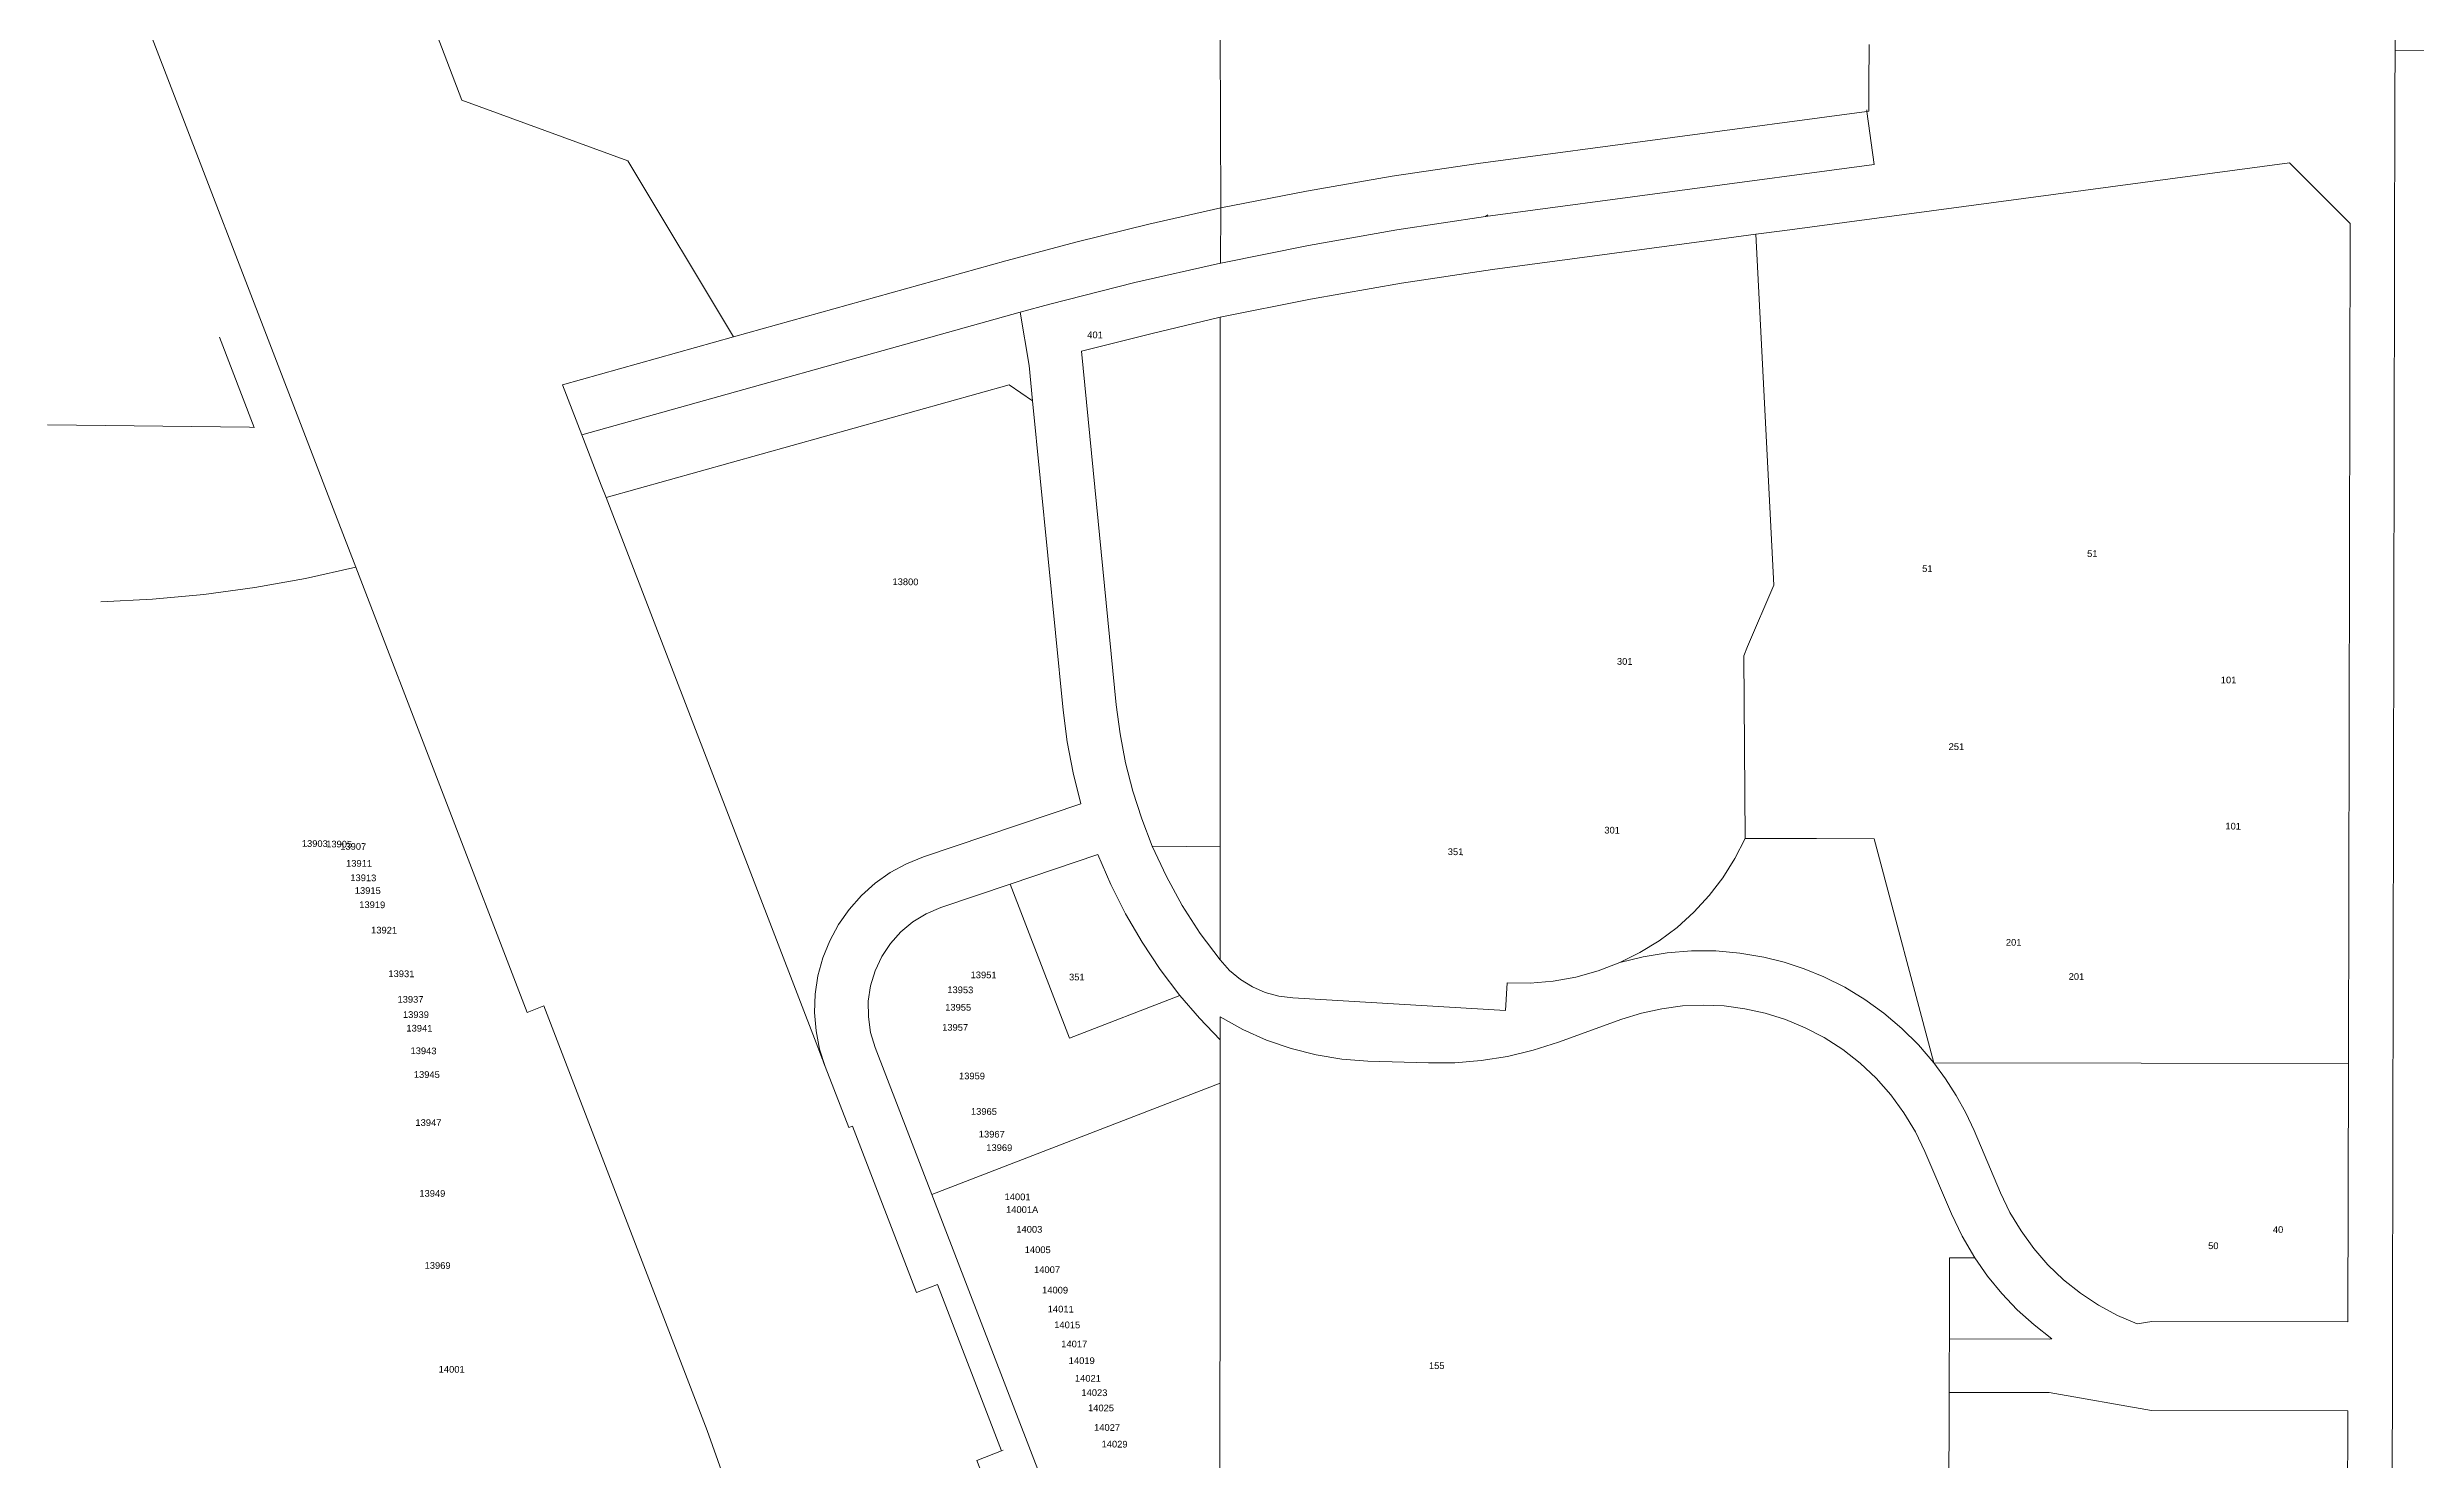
# Model space of a CAD drawing. Header units: feet. Extents: x 2808417 to 2820762, y 948624 to 970780.
# Drawn here: x 2809672 to 2812329, y 966613 to 968198 of the extents above; entities that cross this region are included whole.
import ezdxf
from ezdxf.enums import TextEntityAlignment as Align

# ---------------------------------------------------------------- set-up
doc = ezdxf.new("R2010")
doc.units = ezdxf.units.FT
doc.header["$LTSCALE"] = 0.015
doc.header["$MEASUREMENT"] = 0
doc.layers.add('Dakota County Addresses', color=7, linetype='Continuous')
doc.layers.add('Dakota County Parcels', color=7, linetype='Continuous')
doc.styles.add('Dimensions 100', font='arial.ttf')

# ---------------------------------------------------------------- blocks, each defined once
blk = doc.blocks.new('ACMAP_ANN_TEMPLATE_Dakota County Addresses')
at = {"layer": 'Dakota County Addresses', "style": 'Dimensions 100'}
blk.add_attdef('DakotaCountyAddress', text='', height=50, dxfattribs=at).set_placement((0, 0), align=Align.CENTER)

msp = doc.modelspace()

# ---------------------------------------------------------------- linework, layer by layer
at = {"layer": 'Dakota County Parcels', "lineweight": 5}
for p, q in [((2812305.1, 968194.3), (2812306.3, 968603)), ((2809784.2, 968222.9), (2809958.2, 967771.4)), ((2810106.3, 968219.2), (2810137.2, 968139)), ((2810988.4, 968018.1), (2810987.7, 968209.5)), ((2810137.2, 968139), (2810323.2, 968070.8)), ((2810323.2, 968070.8), (2810441.7, 967873.4)), ((2811285, 968008.4), (2811720.9, 968066.8)), ((2812186.9, 968068.8), (2812254.7, 968000.7)), ((2810988, 967956.2), (2810988.4, 968018.1)), ((2811285, 968008.4), (2811287.8, 968010.4)), ((2811608.6, 967595.2), (2811588.1, 967988.5)), ((2812252.9, 967058.6), (2812254.7, 968000.7)), ((2810441.7, 967873.4), (2810747.2, 967958.8)), ((2810271.7, 967763.5), (2810763.4, 967901.1)), ((2810773.3, 967841.5), (2810763.4, 967901.1)), ((2810987.7, 967301.5), (2810987.6, 967895.5)), ((2809865.3, 967873.3), (2809904.3, 967772)), ((2810250.1, 967819.8), (2810441.7, 967873.4)), ((2810773.3, 967841.5), (2810777.2, 967801.7)), ((2810832, 967857.6), (2810871.1, 967460.8)), ((2810298.8, 967693.2), (2810750.9, 967819.7)), ((2810777.2, 967801.7), (2810750.9, 967819.7)), ((2810777.2, 967801.7), (2810811.4, 967455)), ((2809672.3, 967774.7), (2809898.9, 967772.1)), ((2809898.9, 967772.1), (2809904.3, 967772)), ((2809958.2, 967771.4), (2809969.1, 967742.4)), ((2810018.1, 967615.2), (2810210.3, 967116.1)), ((2811576.2, 967311), (2811574.7, 967515.8)), ((2810655, 967290.4), (2810831.2, 967349.9)), ((2811721.1, 967310.7), (2811787.9, 967059.5)), ((2810751.9, 967259.8), (2810850.4, 967293.1)), ((2810911.4, 967302.4), (2810987.7, 967301.5)), ((2810987.6, 967174.8), (2810987.7, 967301.5)), ((2810674.2, 967233.6), (2810751.9, 967259.8)), ((2810751.9, 967259.8), (2810818.4, 967087.2)), ((2810818.4, 967087.2), (2810942.5, 967135)), ((2811069.1, 967132.3), (2811307.5, 967118.3)), ((2811307.5, 967118.3), (2811309.3, 967149.3)), ((2810210.3, 967116.1), (2810229, 967123.3)), ((2810229, 967123.3), (2810412.2, 966647.4)), ((2810987.7, 967085.2), (2810987.5, 967111.1)), ((2811366.8, 967082.6), (2811437.9, 967108.3)), ((2810536.3, 967076.9), (2810537.4, 967073.9)), ((2810537.4, 967073.9), (2810538.6, 967071)), ((2810538.6, 967071), (2810539.7, 967068.1)), ((2810600.7, 967076.8), (2810664.1, 966912)), ((2810987.6, 967036.7), (2810987.7, 967085.2)), ((2810539.7, 967068.1), (2810540.8, 967065.2)), ((2810540.8, 967065.2), (2810541.9, 967062.3)), ((2810541.9, 967062.3), (2810543.1, 967059.3)), ((2810543.1, 967059.3), (2810544.7, 967055.2)), ((2810544.7, 967055.2), (2810571, 966986.9)), ((2811153, 967061.4), (2811221.1, 967059.4)), ((2811787.9, 967059.5), (2812252.9, 967058.6)), ((2812252.3, 966769.1), (2812252.9, 967058.6)), ((2810664.1, 966912), (2810987.6, 967036.7)), ((2810987.5, 966891.6), (2810987.6, 967036.7)), ((2810571, 966986.9), (2810575.2, 966988.5)), ((2810575.2, 966988.5), (2810647.1, 966801.9)), ((2811833.1, 966983.5), (2811862.8, 966913.7)), ((2811777.9, 966960), (2811807.6, 966890.2)), ((2810664.1, 966912), (2810814.6, 966521.6)), ((2810987.5, 966891.6), (2810987.1, 966451.8)), ((2811805.3, 966750), (2811805.5, 966840.9)), ((2811805.5, 966840.9), (2811833.7, 966840.8)), ((2810647.1, 966801.9), (2810670.4, 966810.9)), ((2810670.4, 966810.9), (2810742.3, 966624.3)), ((2812032.3, 966769.5), (2812016, 966766.7)), ((2812252.3, 966769.1), (2812032.3, 966769.5)), ((2811805.2, 966720), (2811805.3, 966750)), ((2811805.3, 966750), (2811917.3, 966749.7)), ((2811920.3, 966750.2), (2811917.3, 966749.7)), ((2811805.2, 966690), (2811805.2, 966720)), ((2811804.6, 966442.9), (2811805.2, 966690)), ((2811805.2, 966690), (2811917.1, 966689.8)), ((2811917.1, 966689.8), (2812032.1, 966669.6)), ((2810412.2, 966647.4), (2810481.7, 966452.2)), ((2812032.1, 966669.6), (2812252.1, 966669.1)), ((2812251.6, 966438), (2812252.1, 966669.1)), ((2810714.8, 966613.7), (2810742.3, 966624.3)), ((2810742.3, 966624.3), (2810744.1, 966625.2)), ((2810714.8, 966613.7), (2810754.5, 966510.7))]:
    msp.add_line(p, q, dxfattribs=at)
for points in [[(2811715, 968126.6), (2811715.1, 968156.2), (2811715.2, 968201.3)], [(2812305.1, 968194.3), (2812305, 968145.1), (2812302.3, 966769), (2812302.2, 966719.1), (2812301.6, 966437.5), (2812301.2, 966229.5)], [(2812305.1, 968194.3), (2812305.1, 968194.3), (2812355.1, 968194.9)], [(2811277, 968067.8), (2811712.9, 968126.3), (2811715, 968126.6)], [(2811720.9, 968066.8), (2811712.9, 968126.3), (2811712.6, 968128.1)], [(2811277, 968067.8), (2811180.4, 968053.6), (2811084.2, 968037), (2810988.4, 968018.1)], [(2811588.1, 967988.5), (2811620.9, 967992.9), (2812186.9, 968068.8)], [(2810988.4, 968018.1), (2810907.6, 968000), (2810827.2, 967980.2), (2810747.2, 967958.8)], [(2810988, 967956.2), (2810988.4, 967956.3), (2811086.8, 967976.1), (2811185.7, 967993.4), (2811285, 968008.4)], [(2811293, 967948.9), (2811555.3, 967984.1), (2811588.1, 967988.5)], [(2810763.4, 967901.1), (2810796.6, 967910.1), (2810892, 967934.4), (2810988, 967956.2)], [(2811293, 967948.9), (2811190.8, 967933.6), (2811089, 967915.8), (2810987.6, 967895.5)], [(2810987.6, 967895.5), (2810909.7, 967877), (2810832, 967857.6)], [(2810250.1, 967819.8), (2810271.7, 967763.5), (2810293.4, 967707.3)], [(2809969.1, 967742.4), (2809990.9, 967685.9), (2810018.1, 967615.2)], [(2810293.4, 967707.3), (2810298.8, 967693.2), (2810536.3, 967076.9)], [(2809732.4, 967576.3), (2809790.1, 967579.3), (2809847.6, 967584.7), (2809904.9, 967592.5), (2809961.7, 967602.7), (2810018.1, 967615.2)], [(2811574.7, 967515.8), (2811579.1, 967526.3), (2811608.6, 967595.2)], [(2810811.4, 967455), (2810815.9, 967419.6), (2810822.6, 967384.5), (2810831.2, 967349.9)], [(2810871.1, 967460.8), (2810875.3, 967428.3), (2810881.5, 967396), (2810889.6, 967364.2), (2810899.6, 967333), (2810911.4, 967302.4)], [(2811435.7, 967171.9), (2811458.3, 967183.1), (2811479.9, 967196.3), (2811500.1, 967211.4), (2811518.8, 967228.4), (2811536, 967247), (2811551.3, 967267.1), (2811564.7, 967288.5), (2811576.2, 967311)], [(2811576.2, 967311), (2811590.3, 967311), (2811656.4, 967310.9), (2811721.1, 967310.7)], [(2810655, 967290.4), (2810635.8, 967282.7), (2810617.6, 967272.8), (2810600.7, 967260.8), (2810585.2, 967247), (2810571.5, 967231.5), (2810559.6, 967214.6), (2810549.7, 967196.4), (2810542, 967177.1), (2810536.5, 967157.1), (2810533.4, 967136.6), (2810532.7, 967115.9), (2810534.3, 967095.3), (2810538.3, 967074.9), (2810544.7, 967055.2)], [(2810850.4, 967293.1), (2810864.9, 967259.3), (2810881.5, 967226.6), (2810900, 967194.8), (2810920.3, 967164.3), (2810942.5, 967135)], [(2810911.4, 967302.4), (2810927.2, 967268.6), (2810945.1, 967235.9), (2810965.3, 967204.6), (2810987.6, 967174.8)], [(2810674.2, 967233.6), (2810658, 967226.7), (2810643, 967217.6), (2810629.5, 967206.4), (2810617.7, 967193.3), (2810608, 967178.7), (2810600.5, 967162.8), (2810595.5, 967145.9), (2810592.9, 967128.5), (2810593, 967111), (2810595.5, 967093.6), (2810600.7, 967076.8)], [(2811787.9, 967059.5), (2811770.8, 967079.5), (2811752.1, 967098.1), (2811732, 967115.2), (2811710.6, 967130.6), (2811688, 967144.3), (2811664.5, 967156.1), (2811642.6, 967165), (2811620.1, 967172.4), (2811597.2, 967178.1), (2811570.4, 967182.6), (2811543.3, 967185), (2811516.1, 967185), (2811488.9, 967182.9), (2811462.1, 967178.5), (2811435.7, 967171.9)], [(2810987.6, 967174.8), (2810998.2, 967163.1), (2811010.3, 967153), (2811023.8, 967144.7), (2811038.2, 967138.4), (2811053.5, 967134.3), (2811069.1, 967132.3)], [(2811309.3, 967149.3), (2811335.2, 967149), (2811361, 967151.1), (2811386.5, 967155.7), (2811411.5, 967162.6), (2811435.7, 967171.9)], [(2810942.5, 967135), (2810964.4, 967109.5), (2810987.7, 967085.2)], [(2811437.9, 967108.3), (2811460.2, 967115.2), (2811483, 967120.2), (2811506.2, 967123.3), (2811529.5, 967124.3), (2811552.8, 967123.3), (2811576, 967120.2), (2811598.8, 967115.2), (2811621.6, 967108.1), (2811643.7, 967098.9), (2811664.9, 967087.8), (2811685.8, 967074.4), (2811705.3, 967059.2), (2811723.4, 967042.2), (2811739.8, 967023.6), (2811754.4, 967003.6), (2811767.2, 966982.3), (2811777.9, 966960)], [(2811153, 967061.4), (2811124, 967063.6), (2811095.3, 967068.3), (2811067, 967075.5), (2811039.5, 967085), (2811013, 967096.9), (2810987.5, 967111.1)], [(2811366.8, 967082.6), (2811338.5, 967073.6), (2811309.7, 967066.7), (2811280.3, 967062.1), (2811250.8, 967059.6), (2811221.1, 967059.4)], [(2811787.9, 967059.5), (2811801.1, 967041.7), (2811813.1, 967023), (2811823.8, 967003.6), (2811833.1, 966983.5)], [(2811862.8, 966913.7), (2811873.3, 966891.8), (2811885.7, 966871), (2811899.9, 966851.3), (2811915.8, 966833.1), (2811933.3, 966816.3), (2811952.2, 966801.2), (2811972.4, 966787.8), (2811993.8, 966776.3), (2812016, 966766.7)], [(2811807.6, 966890.2), (2811819.6, 966865), (2811833.7, 966840.8)], [(2811833.7, 966840.8), (2811848.2, 966820.2), (2811864.1, 966800.7), (2811881.5, 966782.4), (2811900.3, 966765.6), (2811920.3, 966750.2)]]:
    msp.add_lwpolyline(points, dxfattribs=at)

# ---------------------------------------------------------------- block references
at = {"layer": 'Dakota County Addresses', "lineweight": 5, "xscale": 0.15, "yscale": 0.15, "zscale": 0.15, "rotation": 359.5015230000861}
for p, values in [((2810847.2, 967872), {'DakotaCountyAddress': '401'}), ((2811965.6, 967626.7), {'DakotaCountyAddress': '51'}), ((2811965.6, 967626.7), {'DakotaCountyAddress': '51'}), ((2811965.6, 967626.7), {'DakotaCountyAddress': '51'}), ((2811965.6, 967626.7), {'DakotaCountyAddress': '51'}), ((2811965.6, 967626.7), {'DakotaCountyAddress': '51'}), ((2811965.6, 967626.7), {'DakotaCountyAddress': '51'}), ((2811965.6, 967626.7), {'DakotaCountyAddress': '51'}), ((2811965.6, 967626.7), {'DakotaCountyAddress': '51'}), ((2811965.6, 967626.7), {'DakotaCountyAddress': '51'}), ((2811965.6, 967626.7), {'DakotaCountyAddress': '51'}), ((2811965.6, 967626.7), {'DakotaCountyAddress': '51'}), ((2811965.6, 967626.7), {'DakotaCountyAddress': '51'}), ((2811965.6, 967626.7), {'DakotaCountyAddress': '51'}), ((2811965.6, 967626.7), {'DakotaCountyAddress': '51'}), ((2811965.6, 967626.7), {'DakotaCountyAddress': '51'}), ((2811965.6, 967626.7), {'DakotaCountyAddress': '51'}), ((2811965.6, 967626.7), {'DakotaCountyAddress': '51'}), ((2811965.6, 967626.7), {'DakotaCountyAddress': '51'}), ((2811965.6, 967626.7), {'DakotaCountyAddress': '51'}), ((2811965.6, 967626.7), {'DakotaCountyAddress': '51'}), ((2811965.6, 967626.7), {'DakotaCountyAddress': '51'}), ((2811965.6, 967626.7), {'DakotaCountyAddress': '51'}), ((2811965.6, 967626.7), {'DakotaCountyAddress': '51'}), ((2811965.6, 967626.7), {'DakotaCountyAddress': '51'}), ((2811965.6, 967626.7), {'DakotaCountyAddress': '51'}), ((2811965.6, 967626.7), {'DakotaCountyAddress': '51'}), ((2811965.6, 967626.7), {'DakotaCountyAddress': '51'}), ((2811965.6, 967626.7), {'DakotaCountyAddress': '51'}), ((2811965.6, 967626.7), {'DakotaCountyAddress': '51'}), ((2811965.6, 967626.7), {'DakotaCountyAddress': '51'}), ((2811965.6, 967626.7), {'DakotaCountyAddress': '51'}), ((2811965.6, 967626.7), {'DakotaCountyAddress': '51'}), ((2811965.6, 967626.7), {'DakotaCountyAddress': '51'}), ((2811965.6, 967626.7), {'DakotaCountyAddress': '51'}), ((2811965.6, 967626.7), {'DakotaCountyAddress': '51'}), ((2811965.6, 967626.7), {'DakotaCountyAddress': '51'}), ((2811965.6, 967626.7), {'DakotaCountyAddress': '51'}), ((2811965.6, 967626.7), {'DakotaCountyAddress': '51'}), ((2811965.6, 967626.7), {'DakotaCountyAddress': '51'}), ((2811965.6, 967626.7), {'DakotaCountyAddress': '51'}), ((2811965.6, 967626.7), {'DakotaCountyAddress': '51'}), ((2811965.6, 967626.7), {'DakotaCountyAddress': '51'}), ((2811965.6, 967626.7), {'DakotaCountyAddress': '51'}), ((2810634.6, 967595.1), {'DakotaCountyAddress': '13800'}), ((2811780.6, 967609.9), {'DakotaCountyAddress': '51'}), ((2811780.6, 967609.9), {'DakotaCountyAddress': '51'}), ((2811780.6, 967609.9), {'DakotaCountyAddress': '51'}), ((2811780.6, 967609.9), {'DakotaCountyAddress': '51'}), ((2811780.6, 967609.9), {'DakotaCountyAddress': '51'}), ((2811780.6, 967609.9), {'DakotaCountyAddress': '51'}), ((2811780.6, 967609.9), {'DakotaCountyAddress': '51'}), ((2811780.6, 967609.9), {'DakotaCountyAddress': '51'}), ((2811780.6, 967609.9), {'DakotaCountyAddress': '51'}), ((2811780.6, 967609.9), {'DakotaCountyAddress': '51'}), ((2811780.6, 967609.9), {'DakotaCountyAddress': '51'}), ((2811780.6, 967609.9), {'DakotaCountyAddress': '51'}), ((2811780.6, 967609.9), {'DakotaCountyAddress': '51'}), ((2811780.6, 967609.9), {'DakotaCountyAddress': '51'}), ((2811780.6, 967609.9), {'DakotaCountyAddress': '51'}), ((2811780.6, 967609.9), {'DakotaCountyAddress': '51'}), ((2811780.6, 967609.9), {'DakotaCountyAddress': '51'}), ((2811780.6, 967609.9), {'DakotaCountyAddress': '51'}), ((2811780.6, 967609.9), {'DakotaCountyAddress': '51'}), ((2811780.6, 967609.9), {'DakotaCountyAddress': '51'}), ((2811780.6, 967609.9), {'DakotaCountyAddress': '51'}), ((2811780.6, 967609.9), {'DakotaCountyAddress': '51'}), ((2811780.6, 967609.9), {'DakotaCountyAddress': '51'}), ((2811780.6, 967609.9), {'DakotaCountyAddress': '51'}), ((2811780.6, 967609.9), {'DakotaCountyAddress': '51'}), ((2811780.6, 967609.9), {'DakotaCountyAddress': '51'}), ((2811780.6, 967609.9), {'DakotaCountyAddress': '51'}), ((2811780.6, 967609.9), {'DakotaCountyAddress': '51'}), ((2811780.6, 967609.9), {'DakotaCountyAddress': '51'}), ((2811780.6, 967609.9), {'DakotaCountyAddress': '51'}), ((2811780.6, 967609.9), {'DakotaCountyAddress': '51'}), ((2811780.6, 967609.9), {'DakotaCountyAddress': '51'}), ((2811780.6, 967609.9), {'DakotaCountyAddress': '51'}), ((2811441.2, 967505.8), {'DakotaCountyAddress': '301'}), ((2811441.2, 967505.8), {'DakotaCountyAddress': '301'}), ((2811441.2, 967505.8), {'DakotaCountyAddress': '301'}), ((2811441.2, 967505.8), {'DakotaCountyAddress': '301'}), ((2811441.2, 967505.8), {'DakotaCountyAddress': '301'}), ((2811441.2, 967505.8), {'DakotaCountyAddress': '301'}), ((2811441.2, 967505.8), {'DakotaCountyAddress': '301'}), ((2811441.2, 967505.8), {'DakotaCountyAddress': '301'}), ((2811441.2, 967505.8), {'DakotaCountyAddress': '301'}), ((2811441.2, 967505.8), {'DakotaCountyAddress': '301'}), ((2811441.2, 967505.8), {'DakotaCountyAddress': '301'}), ((2811441.2, 967505.8), {'DakotaCountyAddress': '301'}), ((2811441.2, 967505.8), {'DakotaCountyAddress': '301'}), ((2811441.2, 967505.8), {'DakotaCountyAddress': '301'}), ((2811441.2, 967505.8), {'DakotaCountyAddress': '301'}), ((2811441.2, 967505.8), {'DakotaCountyAddress': '301'}), ((2811441.2, 967505.8), {'DakotaCountyAddress': '301'}), ((2811441.2, 967505.8), {'DakotaCountyAddress': '301'}), ((2811441.2, 967505.8), {'DakotaCountyAddress': '301'}), ((2811441.2, 967505.8), {'DakotaCountyAddress': '301'}), ((2811441.2, 967505.8), {'DakotaCountyAddress': '301'}), ((2811441.2, 967505.8), {'DakotaCountyAddress': '301'}), ((2811441.2, 967505.8), {'DakotaCountyAddress': '301'}), ((2811441.2, 967505.8), {'DakotaCountyAddress': '301'}), ((2811441.2, 967505.8), {'DakotaCountyAddress': '301'}), ((2811441.2, 967505.8), {'DakotaCountyAddress': '301'}), ((2811441.2, 967505.8), {'DakotaCountyAddress': '301'}), ((2811441.2, 967505.8), {'DakotaCountyAddress': '301'}), ((2811441.2, 967505.8), {'DakotaCountyAddress': '301'}), ((2811441.2, 967505.8), {'DakotaCountyAddress': '301'}), ((2811441.2, 967505.8), {'DakotaCountyAddress': '301'}), ((2811441.2, 967505.8), {'DakotaCountyAddress': '301'}), ((2811441.2, 967505.8), {'DakotaCountyAddress': '301'}), ((2811441.2, 967505.8), {'DakotaCountyAddress': '301'}), ((2811441.2, 967505.8), {'DakotaCountyAddress': '301'}), ((2811441.2, 967505.8), {'DakotaCountyAddress': '301'}), ((2811441.2, 967505.8), {'DakotaCountyAddress': '301'}), ((2811441.2, 967505.8), {'DakotaCountyAddress': '301'}), ((2811441.2, 967505.8), {'DakotaCountyAddress': '301'}), ((2811441.2, 967505.8), {'DakotaCountyAddress': '301'}), ((2811441.2, 967505.8), {'DakotaCountyAddress': '301'}), ((2811441.2, 967505.8), {'DakotaCountyAddress': '301'}), ((2812118.4, 967485), {'DakotaCountyAddress': '101'}), ((2812118.4, 967485), {'DakotaCountyAddress': '101'}), ((2812118.4, 967485), {'DakotaCountyAddress': '101'}), ((2812118.4, 967485), {'DakotaCountyAddress': '101'}), ((2812118.4, 967485), {'DakotaCountyAddress': '101'}), ((2812118.4, 967485), {'DakotaCountyAddress': '101'}), ((2812118.4, 967485), {'DakotaCountyAddress': '101'}), ((2812118.4, 967485), {'DakotaCountyAddress': '101'}), ((2812118.4, 967485), {'DakotaCountyAddress': '101'}), ((2812118.4, 967485), {'DakotaCountyAddress': '101'}), ((2812118.4, 967485), {'DakotaCountyAddress': '101'}), ((2812118.4, 967485), {'DakotaCountyAddress': '101'}), ((2812118.4, 967485), {'DakotaCountyAddress': '101'}), ((2812118.4, 967485), {'DakotaCountyAddress': '101'}), ((2812118.4, 967485), {'DakotaCountyAddress': '101'}), ((2812118.4, 967485), {'DakotaCountyAddress': '101'}), ((2812118.4, 967485), {'DakotaCountyAddress': '101'}), ((2812118.4, 967485), {'DakotaCountyAddress': '101'}), ((2812118.4, 967485), {'DakotaCountyAddress': '101'}), ((2812118.4, 967485), {'DakotaCountyAddress': '101'}), ((2812118.4, 967485), {'DakotaCountyAddress': '101'}), ((2812118.4, 967485), {'DakotaCountyAddress': '101'}), ((2812118.4, 967485), {'DakotaCountyAddress': '101'}), ((2812118.4, 967485), {'DakotaCountyAddress': '101'}), ((2812118.4, 967485), {'DakotaCountyAddress': '101'}), ((2812118.4, 967485), {'DakotaCountyAddress': '101'}), ((2812118.4, 967485), {'DakotaCountyAddress': '101'}), ((2812118.4, 967485), {'DakotaCountyAddress': '101'}), ((2812118.4, 967485), {'DakotaCountyAddress': '101'}), ((2812118.4, 967485), {'DakotaCountyAddress': '101'}), ((2811813.2, 967410.3), {'DakotaCountyAddress': '251'}), ((2811427.1, 967316.6), {'DakotaCountyAddress': '301'}), ((2811427.1, 967316.6), {'DakotaCountyAddress': '301'}), ((2811427.1, 967316.6), {'DakotaCountyAddress': '301'}), ((2811427.1, 967316.6), {'DakotaCountyAddress': '301'}), ((2811427.1, 967316.6), {'DakotaCountyAddress': '301'}), ((2811427.1, 967316.6), {'DakotaCountyAddress': '301'}), ((2811427.1, 967316.6), {'DakotaCountyAddress': '301'}), ((2811427.1, 967316.6), {'DakotaCountyAddress': '301'}), ((2811427.1, 967316.6), {'DakotaCountyAddress': '301'}), ((2811427.1, 967316.6), {'DakotaCountyAddress': '301'}), ((2811427.1, 967316.6), {'DakotaCountyAddress': '301'}), ((2811427.1, 967316.6), {'DakotaCountyAddress': '301'}), ((2811427.1, 967316.6), {'DakotaCountyAddress': '301'}), ((2811427.1, 967316.6), {'DakotaCountyAddress': '301'}), ((2811427.1, 967316.6), {'DakotaCountyAddress': '301'}), ((2811427.1, 967316.6), {'DakotaCountyAddress': '301'}), ((2811427.1, 967316.6), {'DakotaCountyAddress': '301'}), ((2811427.1, 967316.6), {'DakotaCountyAddress': '301'}), ((2811427.1, 967316.6), {'DakotaCountyAddress': '301'}), ((2811427.1, 967316.6), {'DakotaCountyAddress': '301'}), ((2811427.1, 967316.6), {'DakotaCountyAddress': '301'}), ((2811427.1, 967316.6), {'DakotaCountyAddress': '301'}), ((2811427.1, 967316.6), {'DakotaCountyAddress': '301'}), ((2811427.1, 967316.6), {'DakotaCountyAddress': '301'}), ((2811427.1, 967316.6), {'DakotaCountyAddress': '301'}), ((2811427.1, 967316.6), {'DakotaCountyAddress': '301'}), ((2811427.1, 967316.6), {'DakotaCountyAddress': '301'}), ((2811427.1, 967316.6), {'DakotaCountyAddress': '301'}), ((2811427.1, 967316.6), {'DakotaCountyAddress': '301'}), ((2811427.1, 967316.6), {'DakotaCountyAddress': '301'}), ((2811427.1, 967316.6), {'DakotaCountyAddress': '301'}), ((2811427.1, 967316.6), {'DakotaCountyAddress': '301'}), ((2811427.1, 967316.6), {'DakotaCountyAddress': '301'}), ((2811427.1, 967316.6), {'DakotaCountyAddress': '301'}), ((2812123.6, 967321.1), {'DakotaCountyAddress': '101'}), ((2812123.6, 967321.1), {'DakotaCountyAddress': '101'}), ((2812123.6, 967321.1), {'DakotaCountyAddress': '101'}), ((2812123.6, 967321.1), {'DakotaCountyAddress': '101'}), ((2812123.6, 967321.1), {'DakotaCountyAddress': '101'}), ((2812123.6, 967321.1), {'DakotaCountyAddress': '101'}), ((2812123.6, 967321.1), {'DakotaCountyAddress': '101'}), ((2812123.6, 967321.1), {'DakotaCountyAddress': '101'}), ((2812123.6, 967321.1), {'DakotaCountyAddress': '101'}), ((2812123.6, 967321.1), {'DakotaCountyAddress': '101'}), ((2812123.6, 967321.1), {'DakotaCountyAddress': '101'}), ((2812123.6, 967321.1), {'DakotaCountyAddress': '101'}), ((2812123.6, 967321.1), {'DakotaCountyAddress': '101'}), ((2812123.6, 967321.1), {'DakotaCountyAddress': '101'}), ((2812123.6, 967321.1), {'DakotaCountyAddress': '101'}), ((2812123.6, 967321.1), {'DakotaCountyAddress': '101'}), ((2812123.6, 967321.1), {'DakotaCountyAddress': '101'}), ((2812123.6, 967321.1), {'DakotaCountyAddress': '101'}), ((2812123.6, 967321.1), {'DakotaCountyAddress': '101'}), ((2812123.6, 967321.1), {'DakotaCountyAddress': '101'}), ((2812123.6, 967321.1), {'DakotaCountyAddress': '101'}), ((2812123.6, 967321.1), {'DakotaCountyAddress': '101'}), ((2812123.6, 967321.1), {'DakotaCountyAddress': '101'}), ((2812123.6, 967321.1), {'DakotaCountyAddress': '101'}), ((2812123.6, 967321.1), {'DakotaCountyAddress': '101'}), ((2812123.6, 967321.1), {'DakotaCountyAddress': '101'}), ((2812123.6, 967321.1), {'DakotaCountyAddress': '101'}), ((2812123.6, 967321.1), {'DakotaCountyAddress': '101'}), ((2812123.6, 967321.1), {'DakotaCountyAddress': '101'}), ((2812123.6, 967321.1), {'DakotaCountyAddress': '101'}), ((2812123.6, 967321.1), {'DakotaCountyAddress': '101'}), ((2812123.6, 967321.1), {'DakotaCountyAddress': '101'}), ((2812123.6, 967321.1), {'DakotaCountyAddress': '101'}), ((2812123.6, 967321.1), {'DakotaCountyAddress': '101'}), ((2812123.6, 967321.1), {'DakotaCountyAddress': '101'}), ((2812123.6, 967321.1), {'DakotaCountyAddress': '101'}), ((2812123.6, 967321.1), {'DakotaCountyAddress': '101'}), ((2812123.6, 967321.1), {'DakotaCountyAddress': '101'}), ((2812123.6, 967321.1), {'DakotaCountyAddress': '101'}), ((2812123.6, 967321.1), {'DakotaCountyAddress': '101'}), ((2812123.6, 967321.1), {'DakotaCountyAddress': '101'}), ((2812123.6, 967321.1), {'DakotaCountyAddress': '101'}), ((2812123.6, 967321.1), {'DakotaCountyAddress': '101'}), ((2809972.2, 967301.6), {'DakotaCountyAddress': '13903'}), ((2809999.5, 967301), {'DakotaCountyAddress': '13905'}), ((2810015.3, 967298.4), {'DakotaCountyAddress': '13907'}), ((2810021.8, 967279.4), {'DakotaCountyAddress': '13911'}), ((2811251.5, 967292.4), {'DakotaCountyAddress': '351'}), ((2811251.5, 967292.4), {'DakotaCountyAddress': '351'}), ((2811251.5, 967292.4), {'DakotaCountyAddress': '351'}), ((2811251.5, 967292.4), {'DakotaCountyAddress': '351'}), ((2811251.5, 967292.4), {'DakotaCountyAddress': '351'}), ((2811251.5, 967292.4), {'DakotaCountyAddress': '351'}), ((2811251.5, 967292.4), {'DakotaCountyAddress': '351'}), ((2811251.5, 967292.4), {'DakotaCountyAddress': '351'}), ((2811251.5, 967292.4), {'DakotaCountyAddress': '351'}), ((2811251.5, 967292.4), {'DakotaCountyAddress': '351'}), ((2811251.5, 967292.4), {'DakotaCountyAddress': '351'}), ((2811251.5, 967292.4), {'DakotaCountyAddress': '351'}), ((2811251.5, 967292.4), {'DakotaCountyAddress': '351'}), ((2811251.5, 967292.4), {'DakotaCountyAddress': '351'}), ((2811251.5, 967292.4), {'DakotaCountyAddress': '351'}), ((2811251.5, 967292.4), {'DakotaCountyAddress': '351'}), ((2811251.5, 967292.4), {'DakotaCountyAddress': '351'}), ((2811251.5, 967292.4), {'DakotaCountyAddress': '351'}), ((2811251.5, 967292.4), {'DakotaCountyAddress': '351'}), ((2811251.5, 967292.4), {'DakotaCountyAddress': '351'}), ((2811251.5, 967292.4), {'DakotaCountyAddress': '351'}), ((2811251.5, 967292.4), {'DakotaCountyAddress': '351'}), ((2811251.5, 967292.4), {'DakotaCountyAddress': '351'}), ((2811251.5, 967292.4), {'DakotaCountyAddress': '351'}), ((2811251.5, 967292.4), {'DakotaCountyAddress': '351'}), ((2811251.5, 967292.4), {'DakotaCountyAddress': '351'}), ((2811251.5, 967292.4), {'DakotaCountyAddress': '351'}), ((2811251.5, 967292.4), {'DakotaCountyAddress': '351'}), ((2811251.5, 967292.4), {'DakotaCountyAddress': '351'}), ((2811251.5, 967292.4), {'DakotaCountyAddress': '351'}), ((2811251.5, 967292.4), {'DakotaCountyAddress': '351'}), ((2811251.5, 967292.4), {'DakotaCountyAddress': '351'}), ((2811251.5, 967292.4), {'DakotaCountyAddress': '351'}), ((2811251.5, 967292.4), {'DakotaCountyAddress': '351'}), ((2811251.5, 967292.4), {'DakotaCountyAddress': '351'}), ((2811251.5, 967292.4), {'DakotaCountyAddress': '351'}), ((2811251.5, 967292.4), {'DakotaCountyAddress': '351'}), ((2811251.5, 967292.4), {'DakotaCountyAddress': '351'}), ((2811251.5, 967292.4), {'DakotaCountyAddress': '351'}), ((2811251.5, 967292.4), {'DakotaCountyAddress': '351'}), ((2811251.5, 967292.4), {'DakotaCountyAddress': '351'}), ((2811251.5, 967292.4), {'DakotaCountyAddress': '351'}), ((2811251.5, 967292.4), {'DakotaCountyAddress': '351'}), ((2811251.5, 967292.4), {'DakotaCountyAddress': '351'}), ((2811251.5, 967292.4), {'DakotaCountyAddress': '351'}), ((2811251.5, 967292.4), {'DakotaCountyAddress': '351'}), ((2811251.5, 967292.4), {'DakotaCountyAddress': '351'}), ((2811251.5, 967292.4), {'DakotaCountyAddress': '351'}), ((2811251.5, 967292.4), {'DakotaCountyAddress': '351'}), ((2811251.5, 967292.4), {'DakotaCountyAddress': '351'}), ((2811251.5, 967292.4), {'DakotaCountyAddress': '351'}), ((2811251.5, 967292.4), {'DakotaCountyAddress': '351'}), ((2811251.5, 967292.4), {'DakotaCountyAddress': '351'}), ((2811251.5, 967292.4), {'DakotaCountyAddress': '351'}), ((2811251.5, 967292.4), {'DakotaCountyAddress': '351'}), ((2810026.6, 967263.2), {'DakotaCountyAddress': '13913'}), ((2810031.6, 967248.9), {'DakotaCountyAddress': '13915'}), ((2810036.6, 967233), {'DakotaCountyAddress': '13919'}), ((2810049.9, 967204.5), {'DakotaCountyAddress': '13921'}), ((2811877.4, 967190.8), {'DakotaCountyAddress': '201'}), ((2811877.4, 967190.8), {'DakotaCountyAddress': '201'}), ((2811877.4, 967190.8), {'DakotaCountyAddress': '201'}), ((2811877.4, 967190.8), {'DakotaCountyAddress': '201'}), ((2811877.4, 967190.8), {'DakotaCountyAddress': '201'}), ((2811877.4, 967190.8), {'DakotaCountyAddress': '201'}), ((2811877.4, 967190.8), {'DakotaCountyAddress': '201'}), ((2811877.4, 967190.8), {'DakotaCountyAddress': '201'}), ((2811877.4, 967190.8), {'DakotaCountyAddress': '201'}), ((2811877.4, 967190.8), {'DakotaCountyAddress': '201'}), ((2811877.4, 967190.8), {'DakotaCountyAddress': '201'}), ((2811877.4, 967190.8), {'DakotaCountyAddress': '201'}), ((2811877.4, 967190.8), {'DakotaCountyAddress': '201'}), ((2811877.4, 967190.8), {'DakotaCountyAddress': '201'}), ((2811877.4, 967190.8), {'DakotaCountyAddress': '201'}), ((2811877.4, 967190.8), {'DakotaCountyAddress': '201'}), ((2811877.4, 967190.8), {'DakotaCountyAddress': '201'}), ((2811877.4, 967190.8), {'DakotaCountyAddress': '201'}), ((2811877.4, 967190.8), {'DakotaCountyAddress': '201'}), ((2811877.4, 967190.8), {'DakotaCountyAddress': '201'}), ((2811877.4, 967190.8), {'DakotaCountyAddress': '201'}), ((2811877.4, 967190.8), {'DakotaCountyAddress': '201'}), ((2811877.4, 967190.8), {'DakotaCountyAddress': '201'}), ((2811877.4, 967190.8), {'DakotaCountyAddress': '201'}), ((2811877.4, 967190.8), {'DakotaCountyAddress': '201'}), ((2811877.4, 967190.8), {'DakotaCountyAddress': '201'}), ((2811877.4, 967190.8), {'DakotaCountyAddress': '201'}), ((2811877.4, 967190.8), {'DakotaCountyAddress': '201'}), ((2811877.4, 967190.8), {'DakotaCountyAddress': '201'}), ((2811877.4, 967190.8), {'DakotaCountyAddress': '201'}), ((2811877.4, 967190.8), {'DakotaCountyAddress': '201'}), ((2811877.4, 967190.8), {'DakotaCountyAddress': '201'}), ((2811877.4, 967190.8), {'DakotaCountyAddress': '201'}), ((2810069.3, 967155.6), {'DakotaCountyAddress': '13931'}), ((2810722.2, 967154.3), {'DakotaCountyAddress': '13951'}), ((2810826.8, 967151.9), {'DakotaCountyAddress': '351'}), ((2811947.8, 967152.5), {'DakotaCountyAddress': '201'}), ((2811947.8, 967152.5), {'DakotaCountyAddress': '201'}), ((2811947.8, 967152.5), {'DakotaCountyAddress': '201'}), ((2811947.8, 967152.5), {'DakotaCountyAddress': '201'}), ((2811947.8, 967152.5), {'DakotaCountyAddress': '201'}), ((2811947.8, 967152.5), {'DakotaCountyAddress': '201'}), ((2811947.8, 967152.5), {'DakotaCountyAddress': '201'}), ((2811947.8, 967152.5), {'DakotaCountyAddress': '201'}), ((2811947.8, 967152.5), {'DakotaCountyAddress': '201'}), ((2811947.8, 967152.5), {'DakotaCountyAddress': '201'}), ((2811947.8, 967152.5), {'DakotaCountyAddress': '201'}), ((2811947.8, 967152.5), {'DakotaCountyAddress': '201'}), ((2811947.8, 967152.5), {'DakotaCountyAddress': '201'}), ((2811947.8, 967152.5), {'DakotaCountyAddress': '201'}), ((2811947.8, 967152.5), {'DakotaCountyAddress': '201'}), ((2811947.8, 967152.5), {'DakotaCountyAddress': '201'}), ((2811947.8, 967152.5), {'DakotaCountyAddress': '201'}), ((2811947.8, 967152.5), {'DakotaCountyAddress': '201'}), ((2811947.8, 967152.5), {'DakotaCountyAddress': '201'}), ((2811947.8, 967152.5), {'DakotaCountyAddress': '201'}), ((2811947.8, 967152.5), {'DakotaCountyAddress': '201'}), ((2811947.8, 967152.5), {'DakotaCountyAddress': '201'}), ((2811947.8, 967152.5), {'DakotaCountyAddress': '201'}), ((2811947.8, 967152.5), {'DakotaCountyAddress': '201'}), ((2811947.8, 967152.5), {'DakotaCountyAddress': '201'}), ((2811947.8, 967152.5), {'DakotaCountyAddress': '201'}), ((2811947.8, 967152.5), {'DakotaCountyAddress': '201'}), ((2811947.8, 967152.5), {'DakotaCountyAddress': '201'}), ((2811947.8, 967152.5), {'DakotaCountyAddress': '201'}), ((2811947.8, 967152.5), {'DakotaCountyAddress': '201'}), ((2811947.8, 967152.5), {'DakotaCountyAddress': '201'}), ((2810079.5, 967126.9), {'DakotaCountyAddress': '13937'}), ((2810693.7, 967118), {'DakotaCountyAddress': '13955'}), ((2810696.1, 967137.6), {'DakotaCountyAddress': '13953'}), ((2810085.6, 967109.8), {'DakotaCountyAddress': '13939'}), ((2810089.5, 967094.5), {'DakotaCountyAddress': '13941'}), ((2810690.3, 967095.5), {'DakotaCountyAddress': '13957'}), ((2810094.1, 967069.2), {'DakotaCountyAddress': '13943'}), ((2810097.8, 967042.6), {'DakotaCountyAddress': '13945'}), ((2810709.2, 967041), {'DakotaCountyAddress': '13959'}), ((2810099.6, 966988.7), {'DakotaCountyAddress': '13947'}), ((2810722.6, 967001.2), {'DakotaCountyAddress': '13965'}), ((2810731.4, 966975.7), {'DakotaCountyAddress': '13967'}), ((2810739.8, 966960.6), {'DakotaCountyAddress': '13969'}), ((2810104, 966909.3), {'DakotaCountyAddress': '13949'}), ((2810760.3, 966905.5), {'DakotaCountyAddress': '14001'}), ((2810765.5, 966891.2), {'DakotaCountyAddress': '14001A'}), ((2810773.5, 966869.1), {'DakotaCountyAddress': '14003'}), ((2812173.9, 966868.8), {'DakotaCountyAddress': '40'}), ((2810109.9, 966828.5), {'DakotaCountyAddress': '13969'}), ((2810782.9, 966846.2), {'DakotaCountyAddress': '14005'}), ((2812101.3, 966850.6), {'DakotaCountyAddress': '50'}), ((2810793.4, 966823.8), {'DakotaCountyAddress': '14007'}), ((2810802.4, 966800.9), {'DakotaCountyAddress': '14009'}), ((2810808.7, 966779.6), {'DakotaCountyAddress': '14011'}), ((2810816, 966761.9), {'DakotaCountyAddress': '14015'}), ((2810823.9, 966740.5), {'DakotaCountyAddress': '14017'}), ((2810832.3, 966721.8), {'DakotaCountyAddress': '14019'}), ((2810125.7, 966712.1), {'DakotaCountyAddress': '14001'}), ((2810839.2, 966702), {'DakotaCountyAddress': '14021'}), ((2811230.4, 966716.2), {'DakotaCountyAddress': '155'}), ((2810846.5, 966685.9), {'DakotaCountyAddress': '14023'}), ((2810853.9, 966668.8), {'DakotaCountyAddress': '14025'}), ((2810860.7, 966646.9), {'DakotaCountyAddress': '14027'}), ((2810869.1, 966628.2), {'DakotaCountyAddress': '14029'})]:
    msp.add_blockref('ACMAP_ANN_TEMPLATE_Dakota County Addresses', p, dxfattribs=at).add_auto_attribs(values)

doc.saveas('drawing.dxf')
